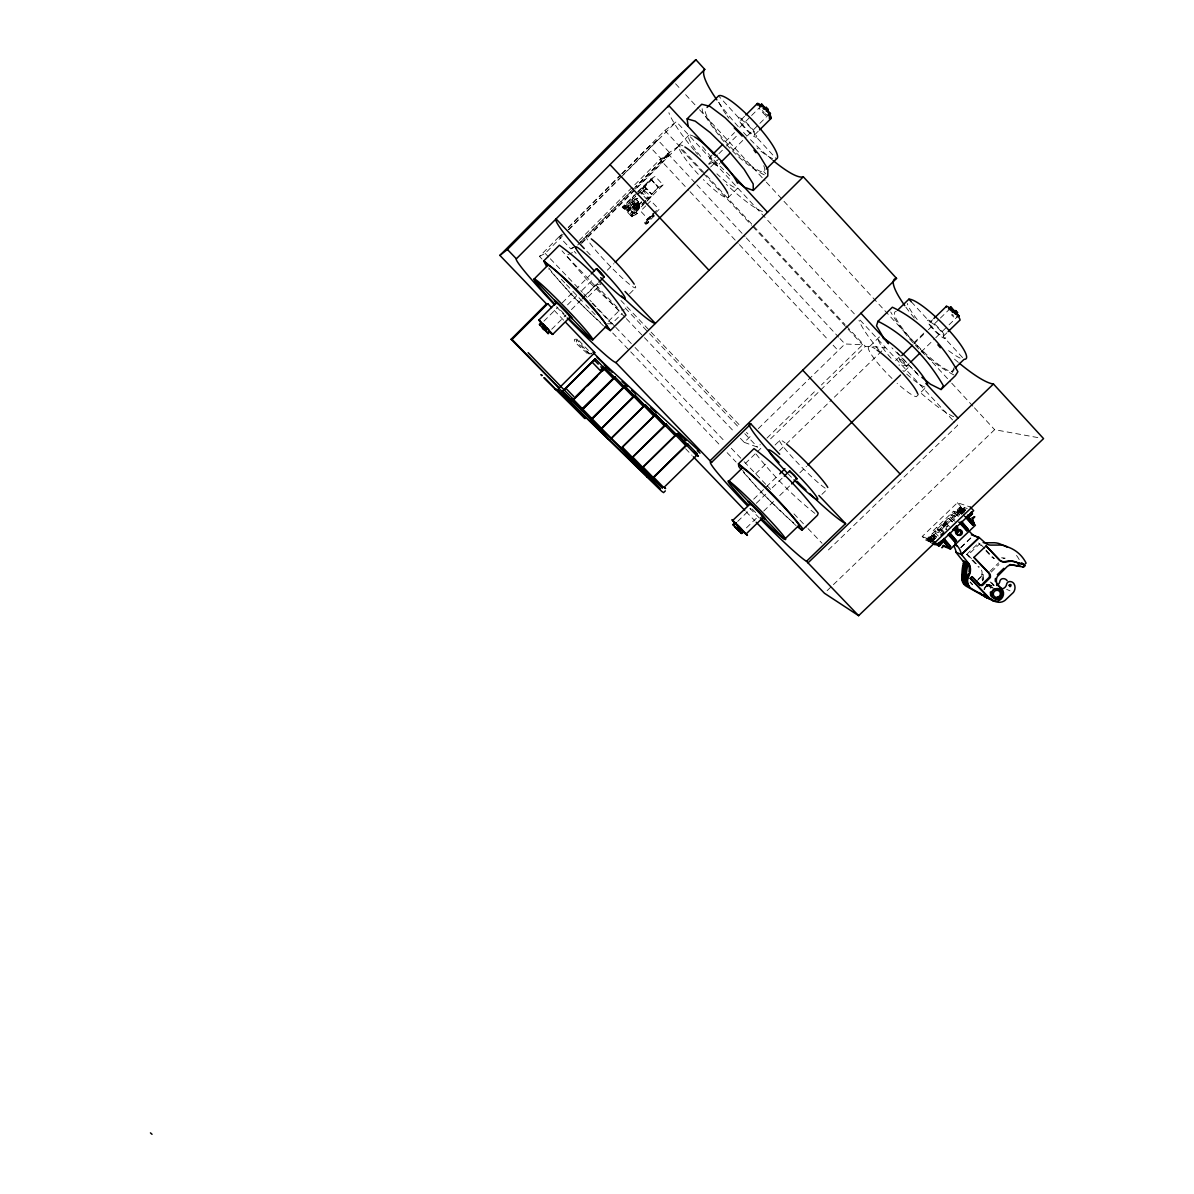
<?xml version="1.0" encoding="UTF-8"?>
<svg xmlns="http://www.w3.org/2000/svg" width="1194" height="1194" viewBox="0 0 1194 1194"><rect width="100%" height="100%" fill="white"/><g stroke="black" fill="none" stroke-linecap="round" stroke-linejoin="round"><path stroke-width="0.75" stroke-dasharray="5 3.75" d="M632.372 215.771C630.551 217.174 632.208 211.159 633.253 215.487L637.312 213.487L635.969 212.069L631.939 214.084M632.342 215.681L632.044 214.039M636.939 205.278L635.895 204.756M635.372 206.159L636.178 205.204M964.498 509.092C950.812 520.972 972.528 498.241 960.827 512.36M964.036 508.599L960.26 511.763M961.08 507.599C952.26 517.897 962.155 500.122 962.543 511.48M963.065 511.659C965.468 503.525 949.857 517.778 961.543 508.092M624.79 207.189L625.372 207.801L624.701 207.338M642.969 188.159L643.76 187.577M642.805 188.01L643.626 187.398M636.85 202.517L637.492 202.935A2.522 2.433 -80.7 0 1 638.984 204.278L639.014 206.383A3.03 2.94 -80.7 0 1 637.611 208.01L635.536 208.234A2.522 2.433 -80.7 0 1 634.059 206.89L633.835 205.502M626.253 207.696L624.507 206.398M636.999 203.816C638.297 201.204 634.954 206.846 638.297 207.607M623.775 207.338L625.417 208.741M633.88 206.219L633.551 205.502L633.79 207.04A2.791 2.701 -80.7 0 0 635.432 208.517L637.73 208.278A3.358 3.254 -80.7 0 0 639.297 206.458L639.253 204.129A2.791 2.701 -80.7 0 0 637.596 202.652L636.835 202.532M654.342 215.86L646.014 224.173L644.775 222.994L654.193 213.233M628.059 209.726L629.044 209.517M629.104 209.98L628.402 209.323M629.477 209.726L628.611 208.487M646.014 224.173L644.67 222.741M635.492 204.92L636.178 206.129M635.686 205.04L636.208 205.92M961.901 514.644L959.26 511.808L959.916 510.629M932.096 541.778L932.812 540.703M637.805 206.577C635.342 204.204 634.641 207.786 637.238 203.786M946.32 522.435L943.156 525.733C953.245 512.704 934.275 533.658 945.976 522.524L942.797 525.808M644.253 187.667L643.432 186.503L644.253 187.667L642.909 188.816L641.909 188.04L643.223 188.712M635.462 204.95L637.059 204.577M653.67 214.278L653.76 215.502M927.917 539.539L930.977 536.927L931.887 537.897L929.051 541.106L927.917 539.539L929.051 541.106M928.141 540.136L930.977 536.927M928.828 540.509L931.887 537.897M930.29 540.972L931.32 541.375L933.604 539.598L934.395 538.21L933.26 537.688L930.29 540.972L933.947 538.151L934.857 539.121M944.051 526.703L946.887 523.494L944.051 526.703L943.156 525.733M957.991 510.689L961.066 508.062L961.976 509.032L959.155 512.241L957.991 510.689L959.155 512.241M958.245 511.271L961.066 508.062M958.901 511.659L961.976 509.032M960.916 511.704L962.095 513.256L960.916 511.704L962.334 510.092L964.021 509.062L965.2 510.614L964.021 509.062M961.185 512.271L964.289 509.629M961.827 512.674L964.931 510.032M929.842 539.464L929.171 540.673L931.813 543.479M946.111 525.121L946.782 523.927L944.126 526.136L946.812 529.091M962.857 511.629L962.2 512.823L964.856 515.674M542.031 259.098L539.464 256.411L561.673 234.114M568.195 227.547L620.447 175.085M621.761 173.772L664.864 130.489L676.341 121.684L855.008 314.604M573.613 247.591L570.822 248.904L559.27 236.77L561.881 234.143M568.404 227.576L620.656 175.13M621.97 173.817L649.387 146.265L657.79 139.967L669.7 152.772L632.895 189.637M568.374 229.741L622.283 175.608M623.596 174.294L657.79 139.967M539.464 256.411L545.165 253.382L562.21 236.263M568.777 229.681L619.94 178.309M621.253 176.996L676.341 121.684M579.165 240.516L660.894 158.623L649.387 146.265M702.37 172.264L678.401 146.459L667.789 153.548L660.924 160.429L669.431 154.817L668.506 153.832L635.73 186.667M580.403 242.113L634.417 187.98M577.702 244.964L631.581 190.965M679.043 145.086L688.878 135.235M581.597 242.83L634.029 190.294M635.342 188.98L669.431 154.817M581.597 243.457L678.401 146.459M632.313 197.488L635.074 199.682L637.492 197.279L624.984 209.592L622.238 207.383L634.551 195.055M637.312 192.189L643.82 185.965L651.655 194.323M636.148 193.652L622.671 207.144L631.895 216.83L637.312 213.487M638.342 191.458L650.7 179.07L655.148 176.354L663.133 184.906L645.118 202.92M624.641 205.875L623.104 207.428L624.477 205.667L626.835 207.652L624.477 205.667M642.551 188.189L643.581 187.16M651.267 179.458L644.238 186.398L651.267 179.458L658.551 187.234L646.685 199.308M622.238 207.383L626.596 204.95L635.686 195.861M636.984 194.562L655.148 176.354M645.551 200.861L632.835 213.577L627.671 204.219L642.894 189.145L651.148 196.682L647.282 200.547M624.999 208.413L625.925 207.487M629.895 203.547L631.178 202.279L636.715 208.174L635.432 209.428L629.925 203.517M639.924 193.503C642.491 188.742 653.148 208.457 640.984 192.428M625.134 208.517L626.059 207.592M626.671 207.428L625.298 209.189L622.925 207.204M646.208 188.533L641.223 193.532L646.208 188.533L643.342 186.249M637.447 198.264L636.805 198.905L637.79 198.637M642.282 193.413L641.626 194.055L642.626 193.786M626.775 209.995L629.596 207.234L631.014 208.726L628.178 211.487L626.775 209.995L629.596 207.234M629.716 207.413L630.701 208.502M630.283 208.159L629.865 207.532M630.044 209.547L628.82 210.726L627.447 209.263L629.268 210.845M629.462 207.308L630.969 209.144L628.507 211.234M630.88 213.995L630.298 212.92M634.432 210.726L634.148 211.741M658.387 187.294L651.775 194.219M645.447 200.547L630.522 215.472L634.596 213.457L643.835 204.219M645.999 201.831L635.701 212.144L627.671 204.219M631.895 216.83L633.253 215.487M654.163 215.89L652.372 216.696L651.64 215.92L653.431 215.114L648.73 219.756L640.551 211.054L645.775 205.875M646.939 204.652L650.894 200.756L659.058 209.487L655.655 212.89M744.578 116.266L740.758 120.072L718.564 95.908M543.912 321.171L557.046 308.052M562.284 302.798L574.105 290.993M575.418 289.679L589.866 275.247M647.088 220.472L653.461 214.502L647.805 220.159L646.626 219.98L652.969 213.636M646.626 219.98L657.521 209.487M709.534 157.533L712.161 154.907M725.31 141.773L734.504 132.579M739.758 127.325L750.28 116.818M751.593 115.505L762.115 104.997M652.372 216.696L653.461 215.607L652.745 214.83M567.508 304.888L576.717 295.694M581.971 290.44L593.821 278.605M708.654 163.921L717.609 154.966M718.892 153.698L725.295 147.31M726.579 146.026L736.802 135.803M607.343 270.172L613.895 263.62M710.624 167.041L718.46 159.235M584.463 296.187L595.761 284.903L601.254 283.739L588.329 296.649M551.703 329.26L566.15 314.858M571.389 309.619L580.582 300.44M581.896 299.142L597.642 283.411M717.266 165.891A5.701 0.97 46.8 0 0 712.251 159.22A5.701 0.97 46.8 0 0 710.684 160.026A5.701 0.97 46.8 0 0 717.266 165.891L719.892 163.265M733.041 150.145L746.175 137.041M747.489 135.728L768.518 114.743M758.28 131.191L754.474 134.997A10.134 1.985 46.9 0 1 742.653 124.654A10.134 1.985 46.9 0 1 745.757 122.937A10.134 1.985 46.9 0 1 754.474 134.997L776.473 158.951M629.537 293.843L635.432 287.978M727.982 197.786L737.773 188.025A36.029 6.149 46.8 0 1 716.922 173.817M608.462 321.305L619.746 310.082L624.402 309.783M607.403 323.798L611.746 323.798L622.074 313.529M740.399 438.332L744.235 442.362L750.31 436.437L746.474 432.392M758.294 428.631L844.964 343.962L862.561 344.797L821.397 384.975M744.235 442.362L757.638 447.183L760.294 444.586M766.936 438.108L816.084 390.154M745.25 463.556L755.936 453.138M757.265 451.839L762.608 446.631M770.608 438.825L865.337 346.409L885.426 347.439L829.83 401.587M869.68 346.439L879.396 336.962A34.954 5.955 45.3 0 0 892.754 360.125M989.856 571.419L998.617 562.881M991.289 572.045L998.975 564.523M775.055 445.019L780.324 439.87M755.698 473.794L767.608 462.197M779.518 450.586L784.816 445.422M786.145 444.138L828.502 402.885M932.589 319.768L930.066 322.216L911.321 301.798M895.575 360.618L899.515 356.782M913.977 342.723L924.484 332.499M753.683 499.182L777.145 476.361M913.753 343.976L927.081 331.007M928.41 329.708L939.081 319.335M940.409 318.052L949.737 308.977M737.683 521.42L750.981 508.48M756.309 503.301L765.623 494.256M772.279 487.779L782.921 477.436M909.127 363.603L906.47 366.2A5.537 0.94 45.3 0 1 899.709 360.11A5.537 0.94 45.3 0 1 902.171 360.334A5.537 0.94 45.3 0 1 906.47 366.2L899.082 358.23M921.126 351.961L934.439 339.021M935.783 337.723L947.767 326.081M949.096 324.783L958.424 315.723M799.846 472.779L806.502 466.317M904.5 371.14L909.783 366.006L898.903 365.065M946.917 332.783L943.141 336.439A9.836 1.925 45.2 0 1 931.007 325.708A9.836 1.925 45.2 0 1 935.708 325.828A9.836 1.925 45.2 0 1 943.141 336.439L964.125 359.29M746.444 527.852L758.414 516.226M763.742 511.062L774.384 500.734M779.712 495.57L790.353 485.227M924.813 388.498L916.32 396.707A34.939 5.701 45.3 0 1 897.112 383.259M821.92 494.361L827.173 489.271M954.051 369.036L951.528 371.468L953.469 373.558M828.412 549.927L957.618 425.377L953.812 421.273M827.114 590.672L994.617 429.676L1038.123 437.631M930.768 542.255L925.619 540.076L922.216 536.464L957.394 502.734L970.2 506.957M933.215 530.658L953.499 511.226L958.722 513.032L938.23 532.658L933.215 530.658L938.305 536.061M925.619 540.076L960.797 506.375L967.244 508.525M935.006 538.584L931.424 535.151L932.753 533.867L936.574 536.927M940.797 533.046L937.2 529.614L938.544 528.33L942.126 531.763M952.379 521.942L948.782 518.524L950.125 517.226L955.14 521.479M958.185 516.39L954.573 512.957L955.916 511.674L961.215 513.51L965.812 509.793L961.737 513.704M932.857 541.166L928.917 539.628L961.543 508.36M929.41 539.822L933.424 535.972L935.723 538.419M958.021 512.405L962.066 508.54M933.424 540.121L935.454 538.181M960.857 547.359L970.886 537.763M960.827 547.718L971.588 537.434M966.677 554.389L978.587 543.016L979.99 543.568L968.05 554.971L966.677 554.389L978.976 567.478M978.289 579.165L983.02 574.657L982.871 580.403M977.408 580.418L983.319 574.792L981.901 574.165M624.268 206.652L626.343 207.905M960.245 510.316L961.886 509.465L959.26 511.808M945.782 525.435L944.17 526.27M963.185 511.316L964.215 510.584M930.171 539.151L931.648 538.285L933.544 540.21M933.141 540.389L934.424 539.554M647.312 221.024C645.223 222.726 649.491 223.875 648.67 221.383C645.402 218.86 643.641 226.263 648.238 222.815M636.551 205.846L636.641 204.368M669.7 152.772L660.028 159.459L688.774 190.309M762.22 110.535L764.13 112.624M559.27 236.77L563.135 234.472M642.894 189.145L648.088 198.308L651.148 196.682M663.133 184.906L658.327 187.607M625.641 208.547L625.671 207.92M708.952 164.339L716.878 160.086M628.178 211.487L626.91 209.92M942.35 525.33L945.872 521.957M933.947 538.151L931.096 541.389L933.827 537.598M575.404 246.427L571.329 248.367L576.075 253.352M572.433 252.635L566.105 255.456L625.059 317.305M646.402 223.591L647.178 222.323L645.984 221.606M987.095 585.985L988.348 585.478A5.194 4.925 -46.3 0 1 993.154 586.806M635.536 203.278L637.163 203.129A1.94 1.881 -80.7 0 1 638.297 204.204L638.268 205.861A2.418 2.328 -80.8 0 1 637.148 207.114L636.059 207.368M634.999 205.831L633.73 206.458L634.969 206.055M987.766 585.702L985.931 584.97M643.79 185.965L651.551 194.383M628.566 209.741L628.551 211.98L628.745 210.592M930.857 536.375L927.245 539.613L928.036 540.225L930.201 538.807L930.857 536.375L927.35 539.733M931.32 536.852L927.798 540.225M934.29 538.076L930.753 541.464M591.06 353.633C589.403 356.424 575.627 336.365 576.642 340.648C573.553 341.663 589.179 351.648 590.149 355.857M636.074 207.353L635.521 207.263A1.94 1.881 -80.7 0 1 634.402 206.189M1005.199 558.18L1003.064 557.822A15.462 14.656 -47.2 0 0 1001.527 557.837M764.294 174.846C737.892 161.623 718.057 136.489 702.475 111.788L701.684 104.251M954.573 512.957L958.454 515.972M955.275 516.33L950.096 514.495L954.872 519.584M948.782 518.524L953.797 522.763M928.917 539.628L932.917 541.3M937.2 529.614L938.738 530.211M993.02 557.926L994.453 558.508M931.424 535.151L936.469 537.21M922.216 536.464L934.156 541.464M929.171 540.673L931.768 538.33M1006.661 589.343L1010.049 590.866M990.513 585.254L992.154 586M995.065 589.015L986.916 584.836A5.179 4.91 -46.3 0 1 992.468 587.194M989.453 586.523L992.632 587.97M953.857 374.931C927.335 361.185 905.589 337.723 890.709 311.992M987.304 585.597L987.348 585.627A8 7.582 -46.9 0 1 986.513 584.956M765.19 113.669L766.981 114.982M577.538 339.35C565.195 337.26 592.343 355.842 588.209 355.513M814.89 513.375C792.159 495.51 771.891 474.331 754.101 451.571M796.114 525.673L761.862 493.003L743.071 471.884M917.574 373.856L891.903 347.842M624.566 205.055L627.313 207.249M638.402 207.398L637.745 206.517M618.97 310.574L588.433 281.336L562.031 250.83M603.537 325.932L573.165 296.575L548.718 268.963M955.916 511.674L959.528 515.107M950.125 517.226L953.722 520.659M932.753 533.867L936.35 537.3M952.394 314.425L953.454 315.47M578.851 340.559L591.955 354.081M729.937 175.846L712.788 158.936L702.236 146.414M554.135 310.306L564.299 320.887M685.595 448.705L692.013 455.392M746.011 511.614L755.011 520.972M545.165 253.382L549.016 257.411M550.3 258.755L573.404 282.948M574.687 284.291L582.388 292.351M583.672 293.694L591.373 301.769M592.657 303.112L614.477 325.962M615.761 327.305L633.745 346.111M635.029 347.454L724.892 441.541M731.31 448.257L742.862 460.362M744.146 461.705L765.906 484.48M767.175 485.809L772.279 491.152M793.965 513.868L806.726 527.211M807.995 528.554L822.024 543.24M591.97 303.112L595.687 306.992M596.91 308.291L611.746 323.798M561.314 279.262L565.165 283.291M566.449 284.635L571.598 290.008M572.881 291.366L584.448 303.455M585.732 304.798L596.015 315.559M612.716 333.036L629.432 350.499M630.716 351.857L720.683 445.944M727.116 452.66L736.116 462.078M620.925 300.47L741.34 427.019M625.163 308.022L648.312 332.35M649.596 333.693L739.623 428.273M744.772 433.676L757.638 447.183M595.761 284.903L619.746 310.082M626.343 318.649L733.997 431.616M586.806 251.262L590.657 255.307M931.201 537.539L932.111 538.494M929.335 537.927L930.245 538.897M970.289 581.941L972.662 584.433M929.783 539.136L930.693 540.106M930.872 540.778L931.783 541.748M946.23 523.106L947.126 524.076M946.782 523.927L949.424 526.748M944.32 523.539L945.23 524.509M944.812 524.718L945.723 525.688M942.902 525.136L943.812 526.106M968.05 554.971L971.752 558.896M972.976 560.21L979.14 566.777M944.081 531.942L941.663 529.375L936.618 527.405L940.2 531.211M991.602 582.582L994.005 585.15M990.169 581.941L993.065 584.851A7.418 7.03 -46.3 0 1 994.005 586.135M940.081 528.927L942.379 531.375M626.596 204.95L635.924 214.875M632.999 212.89L632.372 213.532M932.932 535.763L935.23 538.21M959.394 509.092L960.304 510.062M959.916 510.241L960.827 511.211M957.498 512.226L959.797 514.689M953.499 511.226L958.588 516.644M981.214 544.882L984.901 548.807M986.125 550.121L993.498 557.986M644.491 186.249L651.775 194.025M978.587 543.016L981.035 545.643M985.931 550.867L992.05 557.404A8.477 8.03 -48.4 0 0 992.527 557.688M945.976 522.524L946.887 523.494M690.042 191.667L738.146 243.292M739.414 244.651L828.039 339.738M833.099 345.17L838.173 350.603M957.394 502.734L960.797 506.375M961.334 508.629L964.528 512.301M962.334 510.092L963.245 511.062M962.871 511.241L963.782 512.226M667.789 153.548L695.639 183.458M696.893 184.831L744.996 236.502M746.25 237.875L838.636 337.156M839.904 338.514L844.964 343.962M860.083 320.067L952.543 419.9M664.864 130.489L752.414 224.785M753.683 226.159L845.039 324.544M846.307 325.917L865.337 346.409M703.624 173.623L751.563 225.248M752.832 226.606L862.561 344.797M897.261 352.469L919.678 376.707M763.742 171.608L765.772 173.802M675.565 83.759L680.61 89.222M685.654 94.684L698.266 108.37M699.52 109.729L765.1 180.831M766.369 182.204L782.757 199.965M784.01 201.338L950.469 381.826M951.737 383.184L973.17 406.438M974.438 407.796L994.617 429.676M972.304 584.761L970.065 582.269M634.387 206.204L634.402 204.547A2.522 2.433 -80.7 0 1 635.701 203.084M773.473 160.832A73.013 14.612 47 0 1 749.504 138.683M746.966 136.056A73.013 14.612 47 0 1 741.922 130.683M738.235 126.609A73.013 14.612 47 0 1 717.743 101.132M762.473 211.562A72.819 12.641 46.8 0 1 726.43 184.428M697.684 154.369A72.819 12.641 46.8 0 1 695.371 151.668M694.251 150.325A72.819 12.641 46.8 0 1 668.879 112.729M565.971 316.694A72.028 4.448 46 0 1 555.926 306.231M759.429 518.092A69.953 4.254 45.5 0 1 749.578 508.017M953.782 416.766A72.938 12.507 45.2 0 1 918.768 391.154M879.008 350.111A72.938 12.507 45.2 0 1 859.008 320.38M958.304 362.379A73.118 14.447 45.2 0 1 951.767 356.752M914.306 318.037A73.118 14.447 45.2 0 1 904.754 305.619M637.148 203.144A1.94 1.881 -80.7 0 1 638.283 204.219M639.283 206.472A3.358 3.254 -80.7 0 1 637.7 208.278M635.462 208.502A2.791 2.701 -80.7 0 1 633.805 207.025M635.566 208.219A2.522 2.433 -80.7 0 1 634.074 206.89M793.652 522.942A41.089 2.895 45.5 0 1 765.25 495.958A41.089 2.895 45.5 0 1 742.638 470.272M825.144 488.137A34.716 3.298 45.4 0 1 789.891 454.526A34.716 3.298 45.4 0 1 785.13 442.929M791.458 477.257A34.686 3.03 45.4 0 1 786.548 472.197M755.683 512.614A41.059 2.492 45.5 0 1 751.981 508.823M946.305 529.867A3.716 3.537 -49.4 0 1 946.215 528.927M946.797 527.106A3.716 3.537 -49.4 0 1 947.409 526.36M946.051 529.778A3.716 3.537 -49.4 0 1 946.141 527.882M946.543 527.017A3.716 3.537 -49.4 0 1 947.932 525.673M994.169 585.373A4.075 3.866 -46.7 0 1 993.617 585.105M983.468 579.523A11.268 10.686 -47 0 1 983.244 575.224L983.363 574.493A5.761 5.463 -47.1 0 0 983.229 571.598M981.438 570.105A5.746 5.448 -47.1 0 1 981.961 573.881L981.826 574.598A11.239 10.656 -47 0 0 982.796 580.881M1002.99 558.419A15.507 14.686 -47.2 0 1 1004.527 558.404M994.05 558.314A8.477 8.03 -48.4 0 1 993.527 558.135M984.572 589.06A5.194 4.925 -46.3 0 1 986.005 586.791M986.841 586.164A3.567 3.388 -46.3 0 1 990.96 588.642M984.08 589.538A3.567 3.388 -46.3 0 1 984.632 587.791M985.229 587.06A3.567 3.388 -46.3 0 1 985.975 586.508M986.722 584.747A5.179 4.91 -46.3 0 1 992.259 587.105M984.289 589.627A3.582 3.388 -46.3 0 1 990.856 587.896M1016.482 555.419A35.253 33.432 -46.9 0 1 1019.721 560.598M765.981 115.699A10.149 2.104 47 0 1 759.16 108.251M763.757 165.682A42.82 7.985 46.9 0 1 735.564 152.145A42.82 7.985 46.9 0 1 705.788 108.714M700.714 156.474A36.029 6.149 46.8 0 1 694.804 137.041M727.639 193.055A35.999 5.88 46.7 0 1 703.356 179.578M698.281 174.294A35.999 5.88 46.7 0 1 682.878 145.847M772.593 158.533A42.85 8.403 46.9 0 1 757.086 148.026M728.952 118.266A42.85 8.403 46.9 0 1 727.071 115.758M725.907 114.131A42.85 8.403 46.9 0 1 719.057 102.624M635.357 286.172A35.73 3.433 46.2 0 1 606.716 262.59A35.73 3.433 46.2 0 1 589.478 237.576M563.956 313.679A42.268 2.582 46 0 1 557.628 307.097M600.328 322.276A42.297 3.015 46.1 0 1 566.18 288.53A42.297 3.015 46.1 0 1 547.867 265.262M953.827 317.022A9.85 2.045 45.2 0 1 951.379 314.709M953.678 367.961A41.551 7.716 45.3 0 1 920.649 348.887A41.551 7.716 45.3 0 1 896.291 311.485M924.947 387.065A34.954 5.955 45.3 0 1 902.858 370.483M892.022 378.483A34.939 5.701 45.3 0 1 870.038 352.409A34.939 5.701 45.3 0 1 875.172 348.842M960.125 358.081A41.581 8.104 45.2 0 1 947.917 350.126M917.216 319.529A41.581 8.104 45.2 0 1 907.276 303.44M631.089 215.218C631.88 218.681 633.895 212.801 631.089 215.218M632.82 200.622L631.626 201.801L637.268 207.741L638.417 206.592L632.82 200.622M636.492 199.219L636.208 200.219L636.492 199.219M631.268 205.055L630.984 206.055L631.268 205.055M632.462 203.846L632.178 204.846L632.462 203.846M634.999 201.577L632.999 203.592L633.611 204.234L635.611 202.219L634.999 201.577M637.521 200.204L637.238 201.219L637.521 200.204M632.596 206.458L632.313 207.472L632.596 206.458M638.566 201.323L638.283 202.338L638.566 201.323M633.775 207.711L633.492 208.726L633.775 207.711M640.148 203.025L639.865 204.025L640.148 203.025M641.312 201.861L641.014 202.876L641.312 201.861M631.91 211.711L631.626 212.711L631.91 211.711M634.82 208.831L634.536 209.831L634.82 208.831M628.671 208.099L630.223 209.875L628.671 208.099M650.7 179.07L658.431 187.548L650.655 179.07M741.205 123.803A13.059 2.552 46.9 0 0 756.429 137.131A13.059 2.552 46.9 0 0 745.235 121.624A13.059 2.552 46.9 0 0 741.205 123.803M929.395 324.664A12.671 2.463 45.2 0 0 945.006 338.484A12.671 2.463 45.2 0 0 935.469 324.828A12.671 2.463 45.2 0 0 929.395 324.664"/><path stroke-width="1.5" d="M770.22 113.863L769.831 113.027L768.026 114.818L768.652 115.52L770.458 113.714L767.145 110.087L768.175 109.46L766.249 107.37L764.981 108.147L761.533 104.371M638.894 399.856L643.85 405.766M967.976 515.181L970.603 514.047L971.438 512.077M956.484 525.942L953.349 529.151L954.513 530.658L956.215 529.629L957.663 527.987L956.469 526.39L957.663 527.987M934.335 542.643L935.409 542.703M921.887 377.319L930.514 384.244L941.051 389.528L955.394 375.662L957.901 371.707C942.902 345.051 920.29 320.305 892.366 307.231L877.978 321.276L876.515 325.858L883.784 338.126L888.426 343.678M646.79 475.943L646.79 477.093L647.954 477.063M937.917 543.763L939.842 543.464L941.454 541.031M950.976 307.873L949.887 309.649L953.484 312.38L955.275 310.634L957.11 312.634M954.782 529.614L956.275 529.36L956.946 527.808M941.051 389.528L943.379 385.752C927.992 359.364 905.574 334.887 877.978 321.276M969.856 515.107C968.304 518.002 974.334 512.584 971.2 513.913M935.186 543.852L934.917 544.792L936.394 543.927M593.806 360.916L594.343 360.379M564.18 390.334L564.672 389.841M940.678 541.628L937.29 543.837M970.946 512.659L970.14 513.554M938.215 544.389L941.35 541.718L942.275 542.703L939.141 545.359L937.977 543.763L939.141 545.359M953.125 529.629L956.737 527.002M968.17 514.853L969.379 516.435L972.259 513.166M972.841 517.674C970.349 521.3 977.558 514.972 973.528 517.047M939.171 545.091L938.484 546.315L940.454 545.18M551.598 307.664L547.792 303.694L546.479 303.888L499.883 255.382L673.043 81.013L695.878 59.7L704.758 69.386A73.013 14.612 47 0 0 716.848 99.863M499.883 255.382L507.405 249.471L695.878 59.7M554.688 304.918A72.028 4.448 46 0 1 516.36 258.814L704.758 69.386M688.117 126.176L687.132 118.848L701.684 104.251L709.908 106.341L725.146 117.788L743.205 135.519L758.921 154.474L767.861 169.294L767.787 175.996L753.295 190.413L744.728 187.368L738.011 182.13M547.867 265.262L534.166 279.008L592.597 339.917L606.253 326.32A42.297 3.015 46.1 0 0 580.732 295.172A42.297 3.015 46.1 0 0 547.867 265.262L543.733 260.934L559.404 245.203C585.015 264.098 609.253 288.023 625.954 315.067L610.328 330.589L604.895 326.857M707.072 107.43L718.564 95.908A42.85 8.403 46.9 0 1 755.101 122.982A42.85 8.403 46.9 0 1 776.473 158.951L766.294 169.07M565.568 322.216L594.761 352.618L559.12 388.035L511.092 339.29L546.479 303.888M511.092 339.29L512.047 339.439L547.792 303.694M745.847 114.982L757.309 103.535L759.742 106.176M591.179 273.933L596.433 268.68L600.866 272.635L604.209 276.859L598.955 282.112M759.981 106.027L761.787 104.221L765.235 107.997M713.475 153.593L722.668 144.399M760.787 106.923L762.115 105.296M542.957 328.111C548.24 326.26 540.778 321.425 540.091 325.275M766.249 107.37L764.145 109.355L763.13 108.355M544.897 330.126C546.986 324.902 551.598 332.842 547.613 332.947M766.369 111.281L768.175 109.46M615.194 262.322L708.027 169.652M548.091 333.589C539.643 321.887 541.464 321.768 539.33 324.499L548.165 333.604L550.016 331.678M721.206 161.951L730.415 152.772M759.563 129.922L771.011 118.49L769.279 116.609M562.329 391.378L595.194 358.737M595.358 358.901L562.478 391.542L595.448 358.916M571.807 400.527L604.925 367.692M571.971 400.691L605.179 367.871M573.314 400.02L583.836 389.587M587.776 385.677L596.985 376.543M602.239 371.334L604.865 368.722M567.225 317.977A72.028 4.448 46 0 0 615.88 362.588L803.323 176.787L896.545 278.381A73.118 14.447 45.2 0 0 904.754 305.619M581.672 410.005L615.194 377.11M581.538 410.527L614.641 377.737L605.224 368.006M591.164 419.184L624.76 385.961L634.596 396.124M591.328 419.348L625.193 386.319M591.209 419.855L624.955 386.169M601.03 428.706L634.999 395.318L601.015 429.303M601.194 428.87L635.044 395.438M611.029 438.347L645.118 404.721L654.819 414.811L653.506 415.751L644.282 406.169M610.94 438.885L645.327 404.93M621.178 448.123L655.521 414.288L665.267 424.437M620.999 448.586L655.804 414.497L665.536 424.646M655.819 414.616L654.67 415.736L663.939 425.392L665.252 424.333M631.193 458.421L666.043 423.989L676.132 434.407M631.611 458.197L666.521 424.377M641.521 468.391L676.729 433.825L686.714 444.138M642.029 468.242L677.028 434.049L686.878 444.302M651.864 477.809L652.7 476.973L643.327 467.257M651.999 478.495L687.699 443.855L652.715 478.495M652.596 478.421L687.729 443.959L697.475 454.018M665.222 486.197L696.46 455.615M665.356 490.883L663.595 492.615L661.73 491.361L556.807 389.154M710.057 460.78L896.545 278.381M747.16 505.51A69.953 4.254 45.5 0 1 711.594 462.377L750.892 423.945L779.712 454.272M897.545 310.261L908.903 299.172A41.581 8.104 45.2 0 1 948.081 329.35A41.581 8.104 45.2 0 1 964.125 359.29L955.304 367.812M742.414 467.914L728.847 481.137L784.592 539.255L798.114 526.181A41.089 2.895 45.5 0 0 778.07 500.838A41.089 2.895 45.5 0 0 742.414 467.914L738.474 463.779L753.996 448.646C778.384 466.72 799.577 489.227 818.189 513.166L817.472 515.286L802.01 530.24L797.592 526.823M997.348 574.642L1003.826 568.314M933.842 318.544L946.439 306.291M948.484 308.828L950.528 307.082L952.902 309.679M949.111 308.798L950.887 307.067L954.185 310.664L952.394 312.395M779.742 473.839L784.951 468.764M901.754 355.633L912.41 345.26M738.519 530.226L740.429 528.375L743.623 531.703L741.34 533.3L732.982 524.629L735.041 522.868M739.429 530.808L735.414 527.509L739.429 530.808L741.34 528.957L739.489 527.032L735.25 523.002L732.982 524.629M740.802 532.748L743.011 531.061L741.086 528.793L739.176 530.643L737.31 528.718L739.22 526.867L738.25 525.882L736.041 523.823L733.683 525.3L736.355 522.703M784.249 476.152L789.577 470.973L794.383 475.302L796.995 478.779L791.682 483.943M733.698 525.375L735.608 523.524L737.504 525.793M955.707 310.634L953.916 312.365L955.752 314.365L957.543 312.634L955.707 310.634L953.543 310.679M736.295 528.076L738.205 526.226L732.698 520.45L750.25 503.883M736.668 528.315L738.579 526.464M737.579 528.882L739.489 527.032M910.455 362.319L919.783 353.26M956.782 317.201L957.991 315.544M807.831 465.018L900.545 374.976M948.17 331.559L959.483 320.559A9.85 2.045 45.2 0 0 953.961 311.53A9.85 2.045 45.2 0 0 945.946 307.291M741.504 533.405L743.623 531.703M760.668 519.345A69.953 4.254 45.5 0 0 806.487 561.314L845.591 523.599L818.875 495.48M807.98 562.881L993.453 384.005L1043.556 438.616L858.62 615.671L824.442 593.254L756.295 522.315M603.716 367.185L600.06 370.364L592.284 362.275M603.448 369.409L600.806 366.812M940.842 535.076L943.499 532.524M958.767 522.151L960.349 522.733L961.722 521.42L968.274 529.554L966.916 530.852L959.931 523.39M964.662 516.495L966.274 517.062L967.647 515.748L974.185 523.897L972.826 525.211L965.827 517.748M932.484 542.986L937.648 545.165L973.677 510.674L970.2 506.957M942.976 546.24L941.962 547.777L944.006 545.509M943.961 538.404L950.588 546.464L949.23 547.762L943.096 545.389M948.126 534.688L955.125 542.136L956.484 540.837L949.887 532.748M943.842 546.3L950.454 549.076L975.408 525.226L967.2 516.435M613.209 378.423L604.119 369.11M964.289 563.777A13.268 12.627 -47.2 0 0 963.633 561.911L962.349 560.27A2.895 2.761 -47.6 0 0 961.782 559.598L955.842 552.15L961.543 554.553L979.304 537.613L985.766 543.404A9.074 8.612 -49.1 0 0 991.005 545.106L998.318 545.076A19.283 18.268 -47.7 0 1 1008.049 547.076A35.626 33.76 -46.8 0 1 1026.094 563.09L1023.646 565.419M979.752 584.97A2.224 2.119 -46.6 0 0 981.378 584.97A7.806 7.403 -46.8 0 0 983.319 583.12L989.363 577.135A5.821 5.522 -47 0 0 988.826 573.314L973.886 557.404L986.095 545.942A223.368 26.238 44.8 0 1 1000.482 560.807L1000.975 561.105A8.627 8.328 -42.9 0 0 1003.661 562.001L1004.229 562.061A8.597 8.283 -44.2 0 0 1007.094 561.807A15.701 15.119 -42.9 0 1 1008.646 561.478L1009.049 561.419A15.701 15.074 -44 0 1 1011.811 561.299L1013.407 561.538A23.119 22.119 -44.6 0 1 1016.482 562.344L1016.527 562.359A22.671 21.611 -45.4 0 1 1017.975 562.926L1019.751 563.404L1017.064 565.956L1010.527 564.613A7.612 7.194 -47.3 0 0 1009.393 564.702M989.319 598.642L970.185 578.314L971.886 576.702L973.767 578.284A230.785 23.686 44.9 0 1 979.99 584.761L980.543 585.344A2.239 2.164 -42.4 0 0 982.334 585.418A7.791 7.522 -42.6 0 0 984.289 583.553L990.333 577.568A5.836 5.627 -42.8 0 0 990.319 575.254L990.259 574.986A5.851 5.657 -41.5 0 0 989.736 573.717L988.557 572.463A224.427 24.626 44.9 0 0 974.035 557.464L973.886 557.404M970.185 578.314L972.528 577M1017.064 565.956L1023.586 567.031L1024.885 565.792L1022.855 563.598L1020.736 563.538L1022.855 563.598M623.104 387.557L613.955 378.185M633.133 396.811L623.94 387.393M644.775 405.497L635.312 395.647L644.462 405.259L643.208 406.258L634.044 396.707M953.484 529.42L956.17 527.838L956.245 526.42M686.446 444.108L685.237 445.049L675.864 435.288M761.787 104.221L764.802 108.251M770.458 113.714L769.831 113.43M634.163 395.945L623.223 385.766M959.648 530.688L957.454 533.136M941.588 542.524L939.379 544.971M559.389 390.871L555.046 389.259M950.887 307.067L952.693 309.739M684.013 441.437L687.64 445.138M957.543 312.634L955.633 312.664L958.797 316.126M542.449 328.096L545.285 330.141L542.449 328.096L544.449 330.111M594.761 352.618L593.015 352.334L612.313 372.409M1010.527 564.613L1020.721 566.284M1021.885 564.001L1016.84 562.464A23.059 21.82 -46.7 0 0 1011.796 561.016L1010.751 560.881A15.671 14.835 -47.1 0 0 1006.079 561.404A8.582 8.134 -48.3 0 1 1000.079 560.732M687.132 118.848L695.162 121.116L710.281 132.668L728.295 150.399L744.071 169.264L753.175 183.891L753.295 190.413M645.432 405.035L654.805 414.691L651.999 412.288M973.394 535.375L979.304 537.613M986.095 545.942L999.602 560.449M1024.885 565.792L1021.706 563.15M1022.422 566.568L1023.586 567.031M542.076 375.185L541.628 374.871M954.737 544.971L957.334 546.046A17.059 16.253 -47.7 0 1 961.304 554.449L979.05 537.509A17.164 16.283 -49.9 0 1 970.931 533.046L968.513 530.464M948.708 547.553L942.603 539.718M965.274 562.628L963.409 560.926A2.91 2.761 -47.6 0 1 963.379 563.284A44.447 42.088 -47.3 0 0 962.155 578.612A11.044 10.492 -46.8 0 0 964.185 583.836L964.901 584.179A10.015 9.507 -46.8 0 1 964.125 575.433M966.439 575.03A10.045 9.537 -46.7 0 0 966.662 585.015L965.856 584.642A11.074 10.522 -46.8 0 1 963.827 579.403A44.581 42.208 -47.3 0 1 965.05 564.031A2.91 2.776 -47.5 0 0 965.08 561.673L967.021 563.404A13.343 12.701 -47.1 0 1 967.677 565.269M966.946 562.344L968.991 564.24A13.388 12.746 -47.1 0 1 968.394 575.911A10.089 9.567 -46.7 0 0 968.618 585.926L967.797 585.538A11.119 10.552 -46.8 0 1 965.752 580.284A44.745 42.357 -47.2 0 1 966.991 564.866A2.925 2.776 -47.5 0 0 967.021 562.493L968.991 564.24M963.379 563.284L964.095 563.613A44.506 42.148 -47.3 0 0 962.871 578.941A11.059 10.507 -46.8 0 0 964.901 584.179M965.05 564.031L965.842 564.389A44.656 42.268 -47.3 0 0 964.618 579.762A11.104 10.537 -46.8 0 0 966.662 585.015M966.991 564.866L967.812 565.225A44.82 42.417 -47.2 0 0 966.558 580.657A11.134 10.567 -46.8 0 0 968.618 585.926M968.394 575.911L967.573 575.538A13.373 12.716 -47.1 0 0 968.424 573.672M963.827 579.403L964.618 579.762M965.752 580.284L966.558 580.657M986.96 597.373A7.433 7.045 -46.3 0 1 985.408 597L992.304 600.298A7.522 7.119 -46.1 0 0 995.497 600.686M684.878 439.243L685.371 440.093M989.468 597.806A7.433 7.045 -46.2 0 1 986.289 597.433L967.036 586.702A9.985 9.492 -46.8 0 1 963.051 573.478M603.403 276.381L604.209 276.859L596.433 268.68L601.791 274.948M738.205 526.226L737.325 525.673L742.698 530.897L739.34 527.703L737.444 529.539L735.608 527.629M740.429 528.375L741.34 528.957M569.06 315.828L570.389 316.768L552.703 334.41L549.568 331.663M795.95 478.033L796.995 478.779L789.577 470.973L790.503 472.555M761.653 515.763L763.414 517.166L745.907 534.166L744.19 532.718M993.856 598.194L992.707 597.313A5.269 4.985 -46.1 0 1 994.214 589.239L995.468 588.732A5.269 4.985 -46.1 0 1 1001.557 594.358A5.269 4.985 -46.1 0 1 993.721 598.134A5.269 4.985 -46.1 0 0 1001.691 594.418A5.269 4.985 -46.1 0 0 995.602 588.791L994.348 589.299A5.269 4.985 -46.1 0 0 992.841 597.373M150.444 1132.882L152.026 1134.3M597.015 357.14L699.072 450.899M604.239 365.095L609.716 370.125M622.029 381.453L627.507 386.483M631.611 390.259L635.715 394.035M650.76 407.885L656.237 412.915M678.117 433.049L686.326 440.601M697.281 450.66L700.012 453.183M606.776 370.603L615 378.185M638.297 399.662L645.148 405.975M658.864 418.616L665.715 424.93M669.819 428.721L676.67 435.034M694.49 451.451L697.236 453.974M661.894 487.316L562.464 391.438L570.478 399.721M562.419 391.841L662.401 488.286M660.312 489.227L557.285 389.513M765.951 107.55L767.876 109.639M675.67 434.019L674.61 435.094L665.192 425.452L666.252 424.198M544.449 377.617L556.135 389.662M653.894 477.421L663.342 487.182M632.91 457.212L642.238 466.854M565.956 388.408L573.747 396.468M622.626 447.317L631.91 456.899M528.121 352.693L660.133 489.033M562.837 391.542L571.836 400.871M512.047 339.439L559.12 388.035M558.717 388.08L562.314 391.796M970.826 578.612L972.065 579.896A233.427 23.671 44.9 0 1 986.498 595.015L990.408 599.149M733.131 524.718L741.728 533.554M543.807 377.826L585.045 418.601L571.792 404.572M693.296 456.735L744.728 510.271M624.552 386.871L614.776 376.767L581.418 409.796L615.074 377.08M595.612 359.066L604.582 368.409M594.388 360.14L598.239 364.14M743.399 531.554C759.384 547.315 721.698 508.51 734.608 523.002M544.882 326.201L538.867 320.037L556.553 302.351L557.12 303.38M546.822 328.201L552.703 334.41L538.867 320.037L541.763 323.634M507.405 249.471L516.36 258.814M615.88 362.588L711.594 462.377M806.487 561.314L858.62 615.671M686.684 445.272L696.102 455.078M798.114 526.181L802.01 530.24L802.517 528.315C783.562 504.704 762.429 482.376 738.474 463.779L738.773 466.511L740.922 469.197M606.253 326.32L610.328 330.589C592.761 304.037 568.941 280.441 543.733 260.934L546.553 266.352M584.254 248.561L556.061 218.905A72.237 6.567 46.2 0 0 575.836 247.725M625.014 291.455L655.387 323.425A72.237 6.567 46.2 0 1 621.596 296.052M934.156 541.464L937.648 545.165M934.544 542.315L935.454 543.3M983.96 594.94L986.289 597.433M935.693 543.912L934.678 542.673M979.543 592.582L981.931 595.105M608.836 439.467L572.433 399.02A61.715 1.985 45.7 0 1 572.583 398.617M708.997 270.292L610.03 164.668M802.696 370.17L900.127 474.018M949.484 533.39L956.484 540.837M996.453 584.015L1000.602 588.254A7.522 7.119 -46.1 0 1 1002.169 591.03M954.916 543.479L957.334 546.046M943.588 539.031L950.588 546.464M942.23 540.33L950.454 549.076M941.096 541.106L942.275 542.703M971.886 576.702L979.602 584.911M939.902 543.36L940.827 544.345M961.289 522.091L968.274 529.554M955.29 528.629L956.215 529.629M972.528 513.748L971.334 512.166L970.17 514.39L971.095 515.39M714.728 155.205L668.789 105.565A72.819 12.641 46.8 0 0 667.953 107.087M720.967 161.951L767.518 212.263M860.934 313.216L888.485 342.991M925.872 383.393L958.051 418.154M541.778 375.692L540.792 374.588M908.903 299.172L911.321 301.798M956.006 312.664L959.17 316.126L955.379 312.679M766.906 110.236L768.846 112.37M683.266 441.287L686.878 445.243M948.514 534.061L955.125 542.136M960.349 522.733L966.916 530.852M966.274 517.062L972.826 525.211M961.543 554.553L967.558 562.076A2.925 2.791 -47.5 0 1 968.125 562.762L969.424 564.434A13.403 12.746 -47.1 0 1 968.827 576.105A10.089 9.582 -46.7 0 0 972.856 589.463L993.393 600.821A7.537 7.134 -46.1 0 0 1001.721 588.746L997.557 584.508A7.865 7.507 -45.6 0 1 996.572 582.239L996.423 581.418A7.865 7.522 -44.8 0 1 997.393 576.493L1007.288 566.434A7.612 7.313 -44.2 0 1 1008.646 565.687L1009.005 565.538A7.612 7.283 -45.2 0 1 1011.616 565.046M965.006 561.523L966.23 563.061M964.051 561.105L964.125 561.24A2.91 2.761 -47.6 0 1 964.095 563.613M967.767 562.702L967.841 562.837A2.925 2.791 -47.5 0 1 967.812 565.225M965.797 561.867L965.871 562.016A2.925 2.776 -47.5 0 1 965.842 564.389M972.17 517.584L974.185 523.897L972.632 520.554M803.323 176.787A73.013 14.612 47 0 1 773.473 160.832M845.591 523.599A70.133 6.283 45.4 0 1 809.636 493.54M805.95 489.988A70.133 6.283 45.4 0 1 797.249 481.391M779.085 462.526A70.133 6.283 45.4 0 1 750.892 423.945M993.453 384.005A73.118 14.447 45.2 0 1 959.588 363.454M750.668 504.853A12.507 0.761 45.5 0 1 750.578 503.241A12.507 0.761 45.5 0 1 763.026 515.793A12.507 0.761 45.5 0 1 763.026 517.33M786.548 472.197A34.686 3.03 45.4 0 1 774.697 453.421A34.686 3.03 45.4 0 1 815.368 495.003A34.686 3.03 45.4 0 1 794.025 479.839M786.861 444.302A34.716 3.298 45.4 0 1 810.965 467.212A34.716 3.298 45.4 0 1 827.785 487.465M748.384 505.092A41.059 2.492 45.5 0 1 734.444 485.391A41.059 2.492 45.5 0 1 782.01 533.942A41.059 2.492 45.5 0 1 760.682 517.644M957.663 529.464A2.836 2.701 -49.2 0 1 960.991 532.166M960.857 532.882A2.836 2.701 -49.2 0 1 960.543 533.554M960.08 534.121A2.836 2.701 -49.2 0 1 955.916 530.763M1001.811 590.866A7.507 7.119 -46.1 0 0 1000.259 588.09A4.134 3.91 -46.6 0 0 1003.348 588.463A5.283 5 -46.7 0 0 1006.587 584.314A3.164 3 -46.7 0 1 1009.467 581.582A5.134 4.851 -46.6 0 1 1014.184 584.075A8.134 7.701 -46.5 0 1 1013.452 592.388L1004.975 600.418A9.418 8.91 -46.2 0 1 997.124 602.045A17.925 16.985 -46.6 0 1 991.96 600.134A7.507 7.119 -46.1 0 0 995.154 600.522M999.617 598.448A7.507 7.119 -46.1 0 1 998.288 599.463M990.08 598.806A17.731 16.791 -46.7 0 0 990.527 598.895A9.298 8.821 -46.3 0 0 991.841 599.119M989.184 598.582A17.731 16.791 -46.7 0 1 985.408 597M1007.154 580.717A5.074 4.806 -46.7 0 0 1002.721 578.657A3.134 2.97 -46.8 0 0 999.871 581.359A5.224 4.955 -46.8 0 1 996.677 585.463M964.185 583.836A10 9.507 -46.8 0 1 963.006 576.374M965.856 584.642A10.03 9.522 -46.7 0 1 964.677 577.15M967.797 585.538A10.074 9.567 -46.7 0 1 967.006 576.747M968.17 563.881A13.373 12.716 -47.1 0 1 968.976 571.717M995.483 581.747A7.851 7.433 -46.9 0 1 995.438 578.433M1002.438 592.627A7.522 7.119 -46.1 0 1 1002.333 594.269M1001.87 595.866A7.522 7.119 -46.1 0 1 1001.065 597.343M999.975 598.612A7.522 7.119 -46.1 0 1 998.632 599.627M991.617 596.791A5.254 4.97 -46.2 0 1 990.423 594.508M990.319 593.179A5.254 4.97 -46.2 0 1 990.572 591.851M986.438 597.119A7.418 7.03 -46.3 0 1 984.886 596.746M984.528 542.792A8.97 8.522 -49.2 0 0 984.99 542.807L992.214 542.763A19.074 18.089 -47.8 0 1 1001.856 544.748A35.253 33.432 -46.9 0 1 1007.408 547.345M983.587 542.703A8.97 8.522 -49.2 0 1 983.14 542.628M973.647 535.464A16.985 16.149 -50 0 1 971.394 534.822M953.573 545.748A16.895 16.104 -47.8 0 1 956.081 552.255M757.324 105.102A10.149 2.104 47 0 1 761.175 105.326A10.149 2.104 47 0 1 769.996 114.967A10.149 2.104 47 0 1 769.16 118.027M694.804 137.041A36.029 6.149 46.8 0 1 719.072 158.593A36.029 6.149 46.8 0 1 737.534 183.204M684.878 146.981A35.999 5.88 46.7 0 1 709.057 168.593A35.999 5.88 46.7 0 1 727.639 193.055M734.235 127.937A42.82 7.985 46.9 0 1 742.161 136.116M753.981 150.131A42.82 7.985 46.9 0 1 755.892 152.698M557.031 303.709A12.88 0.791 46 0 1 556.911 302.037A12.88 0.791 46 0 1 569.21 314.589A12.88 0.791 46 0 1 570.657 317.619M594.478 271.098A35.701 3.149 46.2 0 1 580.956 249.994A35.701 3.149 46.2 0 1 622.611 293.575A35.701 3.149 46.2 0 1 600.686 277.605M591.284 238.89A35.73 3.433 46.2 0 1 614.641 260.964A35.73 3.433 46.2 0 1 634.208 284.157M554.941 304.261A42.268 2.582 46 0 1 540.136 283.217A42.268 2.582 46 0 1 588.463 333.23A42.268 2.582 46 0 1 569.031 318.843M883.217 338.29A34.954 5.955 45.3 0 1 909.321 360.245A34.954 5.955 45.3 0 1 927.574 384.513M877.053 350.066A34.939 5.701 45.3 0 1 901.918 372.498A34.939 5.701 45.3 0 1 917.798 393.99M937.857 344.827A41.551 7.716 45.3 0 1 940.379 347.723M1009.154 585.239C1010.348 589.597 1012.661 582.165 1009.154 585.239M664.207 487.242L665.491 488.48L664.207 487.242M697.102 455.033L698.341 456.317L697.147 454.989M545.27 326.201L543.225 328.126L545.165 330.141L547.21 328.216L545.27 326.201M960.17 535.36A2.836 2.701 -49.2 0 0 961.648 530.718A2.836 2.701 -49.2 0 0 956.961 531.942A2.836 2.701 -49.2 0 0 960.17 535.36M997.557 597.254A3.627 3.448 -46.1 0 0 999.468 591.328A3.627 3.448 -46.1 0 0 993.468 592.911A3.627 3.448 -46.1 0 0 997.557 597.254"/></g></svg>
